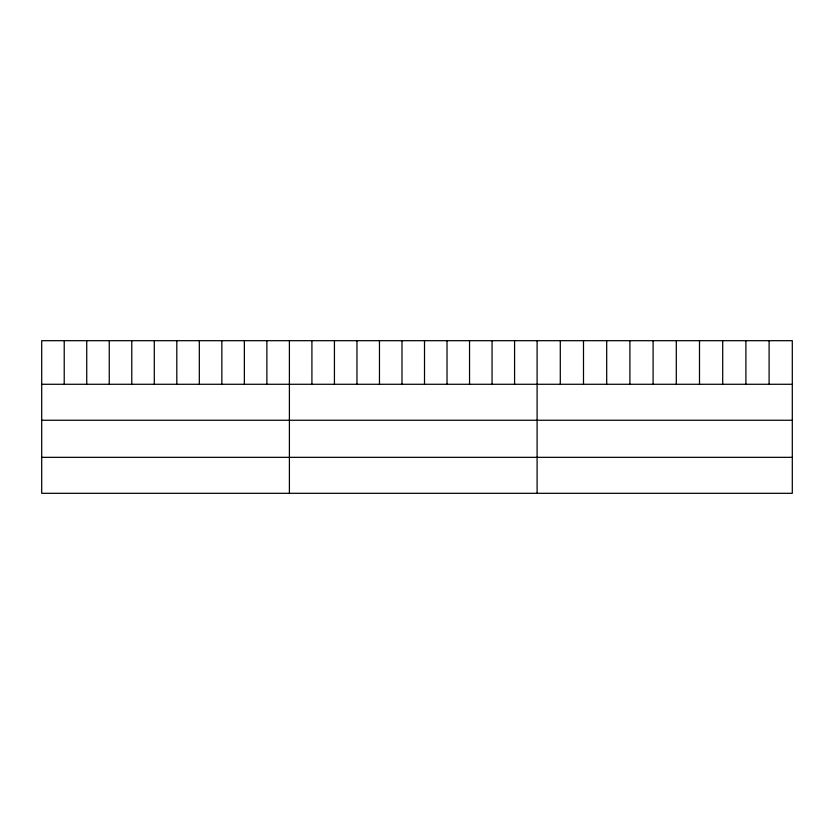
<?xml version="1.0" encoding="UTF-8"?>
<svg xmlns="http://www.w3.org/2000/svg" width="834" height="834" viewBox="0 0 834 834"><rect width="100%" height="100%" fill="white"/><g stroke="black" fill="none" stroke-linecap="round" stroke-linejoin="round"><path stroke-width="1.25" d="M792.3 384.276L792.3 493.311L41.7 493.311L41.7 340.689L792.3 340.689L792.3 384.276L41.7 384.276M41.7 420.253L792.3 420.253M41.7 457.334L792.3 457.334M769.104 340.689L769.104 384.276M745.898 340.689L745.898 384.276M722.703 340.689L722.703 384.276M699.497 340.689L699.497 384.276M676.301 340.689L676.301 384.276M653.095 340.689L653.095 384.276M629.899 340.689L629.899 384.276M606.693 340.689L606.693 384.276M583.498 340.689L583.498 384.276M560.292 340.689L560.292 384.276M537.096 340.689L537.096 493.311M514.578 340.689L514.578 384.276M492.06 340.689L492.06 384.276M469.542 340.689L469.542 384.276M447.024 340.689L447.024 384.276M424.506 340.689L424.506 384.276M401.988 340.689L401.988 384.276M379.47 340.689L379.47 384.276M356.952 340.689L356.952 384.276M334.434 340.689L334.434 384.276M311.916 340.689L311.916 384.276M289.398 340.689L289.398 493.311M266.88 340.689L266.88 384.276M244.362 340.689L244.362 384.276M221.844 340.689L221.844 384.276M199.326 340.689L199.326 384.276M176.808 340.689L176.808 384.276M154.29 340.689L154.29 384.276M131.772 340.689L131.772 384.276M109.254 340.689L109.254 384.276M86.736 340.689L86.736 384.276M64.218 340.689L64.218 384.276"/></g></svg>
